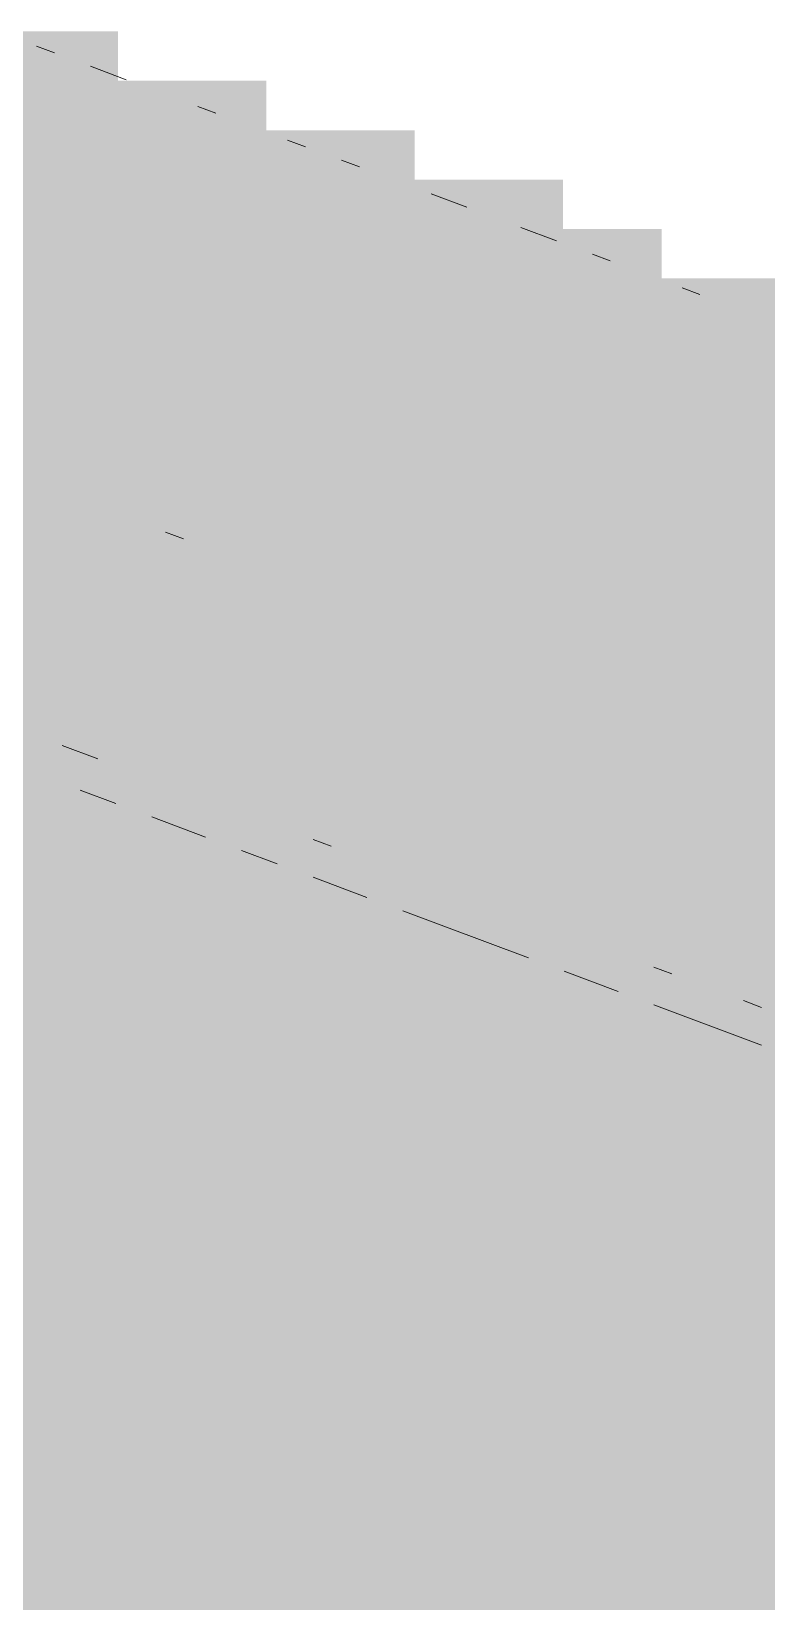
# Paper-space layout '03 3D Building and Roof' of a CAD drawing. Header units: millimetres. Extents: x 5 to 415, y 5 to 292.
# Drawn here: x 156.89 to 159.43, y 119.58 to 125.03 of the extents above; entities that cross this region are included whole.
import ezdxf

# ---------------------------------------------------------------- set-up
doc = ezdxf.new("R2010")
doc.units = ezdxf.units.MM
doc.layers.add('EXISTING', color=7, linetype='Continuous')
doc.layers.add('IMAGES', color=7, linetype='Continuous')

# ---------------------------------------------------------------- blocks, each defined once
blk = doc.blocks.new('SHEET_03')
at = {"layer": 'EXISTING', "color": 250, "lineweight": 9}
for p, q in [((156.9034, 124.9774), (156.9656, 124.9541)), ((157.0899, 124.9075), (157.2142, 124.8609)), ((157.4629, 124.7678), (157.525, 124.7445)), ((157.7737, 124.6514), (157.8359, 124.6281)), ((157.9602, 124.5815), (158.0224, 124.5582)), ((158.271, 124.4651), (158.3953, 124.4185)), ((158.5818, 124.3486), (158.7062, 124.3021)), ((158.8305, 124.2555), (158.8926, 124.2322)), ((159.1413, 124.139), (159.2035, 124.1158)), ((157.4122, 123.2677), (157.35, 123.291)), ((156.9918, 122.5512), (157.1162, 122.5046)), ((157.1783, 122.3502), (157.054, 122.3968)), ((157.4892, 122.2338), (157.3027, 122.3036)), ((157.7379, 122.1406), (157.6136, 122.1872)), ((157.8623, 122.2251), (157.9245, 122.2018)), ((158.0488, 122.0241), (157.8623, 122.094)), ((158.6084, 121.8145), (158.1732, 121.9775)), ((158.9193, 121.698), (158.7328, 121.7679)), ((159.0437, 121.7826), (159.1058, 121.7593)), ((159.4167, 121.5117), (159.0437, 121.6515)), ((159.3546, 121.6661), (159.4167, 121.6428))]:
    blk.add_line(p, q, dxfattribs=at)
at = {"layer": 'IMAGES', "color": 7}
for points in [[(156.8431, 124.8571), (157.0144, 124.8571), (156.8431, 125.0286), (157.0144, 125.0286)], [(157.0144, 124.8571), (157.1858, 124.8571), (157.0144, 125.0286), (157.1858, 125.0286)], [(156.6717, 124.6857), (157.1858, 124.6857), (156.6717, 124.8571), (157.1858, 124.8571)], [(157.1858, 124.6857), (157.3572, 124.6857), (157.1858, 124.8571), (157.3572, 124.8571)], [(157.3572, 124.6857), (157.5285, 124.6857), (157.3572, 124.8571), (157.5285, 124.8571)], [(157.5285, 124.6857), (157.6999, 124.6857), (157.5285, 124.8571), (157.6999, 124.8571)], [(154.7867, 124.5143), (157.1858, 124.5143), (154.7867, 124.6857), (157.1858, 124.6857)], [(157.1858, 124.5143), (157.5285, 124.5143), (157.1858, 124.6857), (157.5285, 124.6857)], [(157.5285, 124.5143), (157.8713, 124.5143), (157.5285, 124.6857), (157.8713, 124.6857)], [(157.8713, 124.5143), (158.0426, 124.5143), (157.8713, 124.6857), (158.0426, 124.6857)], [(158.0426, 124.5143), (158.214, 124.5143), (158.0426, 124.6857), (158.214, 124.6857)], [(155.1294, 124.3429), (157.5285, 124.3429), (155.1294, 124.5143), (157.5285, 124.5143)], [(157.5285, 124.3429), (157.6999, 124.3429), (157.5285, 124.5143), (157.6999, 124.5143)], [(157.6999, 124.3429), (157.8713, 124.3429), (157.6999, 124.5143), (157.8713, 124.5143)], [(157.8713, 124.3429), (158.0426, 124.3429), (157.8713, 124.5143), (158.0426, 124.5143)], [(158.0426, 124.3429), (158.214, 124.3429), (158.0426, 124.5143), (158.214, 124.5143)], [(158.214, 124.3429), (158.3853, 124.3429), (158.214, 124.5143), (158.3853, 124.5143)], [(158.3853, 124.3429), (158.5567, 124.3429), (158.3853, 124.5143), (158.5567, 124.5143)], [(158.5567, 124.3429), (158.7281, 124.3429), (158.5567, 124.5143), (158.7281, 124.5143)], [(155.4722, 124.1714), (158.0426, 124.1714), (155.4722, 124.3429), (158.0426, 124.3429)], [(158.0426, 124.1714), (158.5567, 124.1714), (158.0426, 124.3429), (158.5567, 124.3429)], [(158.5567, 124.1714), (158.7281, 124.1714), (158.5567, 124.3429), (158.7281, 124.3429)], [(158.7281, 124.1714), (158.8994, 124.1714), (158.7281, 124.3429), (158.8994, 124.3429)], [(158.8994, 124.1714), (159.0708, 124.1714), (158.8994, 124.3429), (159.0708, 124.3429)], [(156.1576, 124), (158.7281, 124), (156.1576, 124.1714), (158.7281, 124.1714)], [(158.7281, 124), (158.8994, 124), (158.7281, 124.1714), (158.8994, 124.1714)], [(158.8994, 124), (159.0708, 124), (158.8994, 124.1714), (159.0708, 124.1714)], [(159.0708, 124), (159.2422, 124), (159.0708, 124.1714), (159.2422, 124.1714)], [(159.2422, 124), (159.4135, 124), (159.2422, 124.1714), (159.4135, 124.1714)], [(159.4135, 124), (159.5849, 124), (159.4135, 124.1714), (159.5849, 124.1714)], [(156.5003, 123.8286), (158.8994, 123.8286), (156.5003, 124), (158.8994, 124)], [(158.8994, 123.8286), (159.4135, 123.8286), (158.8994, 124), (159.4135, 124)], [(159.4135, 123.8286), (159.5849, 123.8286), (159.4135, 124), (159.5849, 124)], [(156.8431, 123.6571), (157.0144, 123.6571), (156.8431, 123.8286), (157.0144, 123.8286)], [(157.0144, 123.6571), (159.4135, 123.6571), (157.0144, 123.8286), (159.4135, 123.8286)], [(159.4135, 123.6571), (159.9276, 123.6571), (159.4135, 123.8286), (159.9276, 123.8286)], [(156.8431, 123.4857), (157.0144, 123.4857), (156.8431, 123.6571), (157.0144, 123.6571)], [(157.0144, 123.4857), (157.3572, 123.4857), (157.0144, 123.6571), (157.3572, 123.6571)], [(157.3572, 123.4857), (159.9276, 123.4857), (157.3572, 123.6571), (159.9276, 123.6571)], [(156.8431, 123.3143), (157.0144, 123.3143), (156.8431, 123.4857), (157.0144, 123.4857)], [(157.0144, 123.3143), (157.1858, 123.3143), (157.0144, 123.4857), (157.1858, 123.4857)], [(157.1858, 123.3143), (157.3572, 123.3143), (157.1858, 123.4857), (157.3572, 123.4857)], [(157.3572, 123.3143), (157.6999, 123.3143), (157.3572, 123.4857), (157.6999, 123.4857)], [(157.6999, 123.3143), (157.8713, 123.3143), (157.6999, 123.4857), (157.8713, 123.4857)], [(157.8713, 123.3143), (160.4417, 123.3143), (157.8713, 123.4857), (160.4417, 123.4857)], [(156.8431, 123.1429), (157.1858, 123.1429), (156.8431, 123.3143), (157.1858, 123.3143)], [(157.1858, 123.1429), (157.3572, 123.1429), (157.1858, 123.3143), (157.3572, 123.3143)], [(157.3572, 123.1429), (157.5285, 123.1429), (157.3572, 123.3143), (157.5285, 123.3143)], [(157.5285, 123.1429), (157.6999, 123.1429), (157.5285, 123.3143), (157.6999, 123.3143)], [(157.6999, 123.1429), (157.8713, 123.1429), (157.6999, 123.3143), (157.8713, 123.3143)], [(157.8713, 123.1429), (158.214, 123.1429), (157.8713, 123.3143), (158.214, 123.3143)], [(158.214, 123.1429), (158.3853, 123.1429), (158.214, 123.3143), (158.3853, 123.3143)], [(158.3853, 123.1429), (160.6131, 123.1429), (158.3853, 123.3143), (160.6131, 123.3143)], [(155.9863, 122.9714), (157.3572, 122.9714), (155.9863, 123.1429), (157.3572, 123.1429)], [(157.3572, 122.9714), (157.6999, 122.9714), (157.3572, 123.1429), (157.6999, 123.1429)], [(157.6999, 122.9714), (157.8713, 122.9714), (157.6999, 123.1429), (157.8713, 123.1429)], [(157.8713, 122.9714), (158.0426, 122.9714), (157.8713, 123.1429), (158.0426, 123.1429)], [(158.0426, 122.9714), (158.214, 122.9714), (158.0426, 123.1429), (158.214, 123.1429)], [(158.214, 122.9714), (158.3853, 122.9714), (158.214, 123.1429), (158.3853, 123.1429)], [(158.3853, 122.9714), (158.5567, 122.9714), (158.3853, 123.1429), (158.5567, 123.1429)], [(158.5567, 122.9714), (158.7281, 122.9714), (158.5567, 123.1429), (158.7281, 123.1429)], [(158.7281, 122.9714), (161.2985, 122.9714), (158.7281, 123.1429), (161.2985, 123.1429)], [(156.8431, 122.8), (157.6999, 122.8), (156.8431, 122.9714), (157.6999, 122.9714)], [(157.6999, 122.8), (158.214, 122.8), (157.6999, 122.9714), (158.214, 122.9714)], [(158.214, 122.8), (158.5567, 122.8), (158.214, 122.9714), (158.5567, 122.9714)], [(158.5567, 122.8), (158.7281, 122.8), (158.5567, 122.9714), (158.7281, 122.9714)], [(158.7281, 122.8), (158.8994, 122.8), (158.7281, 122.9714), (158.8994, 122.9714)], [(158.8994, 122.8), (159.0708, 122.8), (158.8994, 122.9714), (159.0708, 122.9714)], [(159.0708, 122.8), (159.2422, 122.8), (159.0708, 122.9714), (159.2422, 122.9714)], [(159.2422, 122.8), (161.8126, 122.8), (159.2422, 122.9714), (161.8126, 122.9714)], [(156.8431, 122.6286), (157.0144, 122.6286), (156.8431, 122.8), (157.0144, 122.8)], [(157.0144, 122.6286), (157.1858, 122.6286), (157.0144, 122.8), (157.1858, 122.8)], [(157.1858, 122.6286), (158.214, 122.6286), (157.1858, 122.8), (158.214, 122.8)], [(158.214, 122.6286), (158.3853, 122.6286), (158.214, 122.8), (158.3853, 122.8)], [(158.3853, 122.6286), (158.5567, 122.6286), (158.3853, 122.8), (158.5567, 122.8)], [(158.5567, 122.6286), (158.7281, 122.6286), (158.5567, 122.8), (158.7281, 122.8)], [(158.7281, 122.6286), (158.8994, 122.6286), (158.7281, 122.8), (158.8994, 122.8)], [(158.8994, 122.6286), (159.0708, 122.6286), (158.8994, 122.8), (159.0708, 122.8)], [(159.0708, 122.6286), (159.2422, 122.6286), (159.0708, 122.8), (159.2422, 122.8)], [(159.2422, 122.6286), (159.7562, 122.6286), (159.2422, 122.8), (159.7562, 122.8)], [(156.8431, 122.4571), (157.1858, 122.4571), (156.8431, 122.6286), (157.1858, 122.6286)], [(157.1858, 122.4571), (157.3572, 122.4571), (157.1858, 122.6286), (157.3572, 122.6286)], [(157.3572, 122.4571), (157.6999, 122.4571), (157.3572, 122.6286), (157.6999, 122.6286)], [(157.6999, 122.4571), (158.5567, 122.4571), (157.6999, 122.6286), (158.5567, 122.6286)], [(158.5567, 122.4571), (158.8994, 122.4571), (158.5567, 122.6286), (158.8994, 122.6286)], [(158.8994, 122.4571), (159.0708, 122.4571), (158.8994, 122.6286), (159.0708, 122.6286)], [(159.0708, 122.4571), (159.2422, 122.4571), (159.0708, 122.6286), (159.2422, 122.6286)], [(159.2422, 122.4571), (159.4135, 122.4571), (159.2422, 122.6286), (159.4135, 122.6286)], [(159.4135, 122.4571), (159.5849, 122.4571), (159.4135, 122.6286), (159.5849, 122.6286)], [(156.8431, 122.2857), (157.0144, 122.2857), (156.8431, 122.4571), (157.0144, 122.4571)], [(157.0144, 122.2857), (157.1858, 122.2857), (157.0144, 122.4571), (157.1858, 122.4571)], [(157.1858, 122.1143), (157.3572, 122.1143), (157.1858, 122.4571), (157.3572, 122.4571)], [(157.3572, 122.2857), (157.6999, 122.2857), (157.3572, 122.4571), (157.6999, 122.4571)], [(157.6999, 122.2857), (157.8713, 122.2857), (157.6999, 122.4571), (157.8713, 122.4571)], [(157.8713, 122.2857), (158.214, 122.2857), (157.8713, 122.4571), (158.214, 122.4571)], [(158.214, 122.2857), (159.0708, 122.2857), (158.214, 122.4571), (159.0708, 122.4571)], [(159.0708, 122.2857), (159.4135, 122.2857), (159.0708, 122.4571), (159.4135, 122.4571)], [(159.4135, 122.2857), (159.5849, 122.2857), (159.4135, 122.4571), (159.5849, 122.4571)], [(156.6717, 122.1143), (157.0144, 122.1143), (156.6717, 122.2857), (157.0144, 122.2857)], [(157.0144, 122.1143), (157.1858, 122.1143), (157.0144, 122.2857), (157.1858, 122.2857)], [(157.3572, 122.1143), (157.5285, 122.1143), (157.3572, 122.2857), (157.5285, 122.2857)], [(157.5285, 122.1143), (157.6999, 122.1143), (157.5285, 122.2857), (157.6999, 122.2857)], [(157.6999, 122.1143), (157.8713, 122.1143), (157.6999, 122.2857), (157.8713, 122.2857)], [(157.8713, 122.1143), (158.0426, 122.1143), (157.8713, 122.2857), (158.0426, 122.2857)], [(158.0426, 122.1143), (158.214, 122.1143), (158.0426, 122.2857), (158.214, 122.2857)], [(158.214, 122.1143), (158.3853, 122.1143), (158.214, 122.2857), (158.3853, 122.2857)], [(158.3853, 122.1143), (158.5567, 122.1143), (158.3853, 122.2857), (158.5567, 122.2857)], [(158.5567, 122.1143), (159.5849, 122.1143), (158.5567, 122.2857), (159.5849, 122.2857)], [(152.7304, 121.9429), (157.0144, 121.9429), (152.7304, 122.1143), (157.0144, 122.1143)], [(157.0144, 121.9429), (157.3572, 121.9429), (157.0144, 122.1143), (157.3572, 122.1143)], [(157.3572, 121.9429), (157.5285, 121.9429), (157.3572, 122.1143), (157.5285, 122.1143)], [(157.5285, 121.9429), (157.6999, 121.9429), (157.5285, 122.1143), (157.6999, 122.1143)], [(157.6999, 121.9429), (157.8713, 121.9429), (157.6999, 122.1143), (157.8713, 122.1143)], [(157.8713, 121.9429), (158.214, 121.9429), (157.8713, 122.1143), (158.214, 122.1143)], [(158.214, 121.9429), (158.3853, 121.9429), (158.214, 122.1143), (158.3853, 122.1143)], [(158.3853, 121.9429), (158.5567, 121.9429), (158.3853, 122.1143), (158.5567, 122.1143)], [(158.5567, 121.9429), (158.7281, 121.9429), (158.5567, 122.1143), (158.7281, 122.1143)], [(158.7281, 121.9429), (158.8994, 121.9429), (158.7281, 122.1143), (158.8994, 122.1143)], [(158.8994, 121.9429), (159.2422, 121.9429), (158.8994, 122.1143), (159.2422, 122.1143)], [(159.2422, 121.9429), (159.9276, 121.9429), (159.2422, 122.1143), (159.9276, 122.1143)], [(152.7304, 121.7714), (157.5285, 121.7714), (152.7304, 121.9429), (157.5285, 121.9429)], [(157.5285, 121.7714), (157.6999, 121.7714), (157.5285, 121.9429), (157.6999, 121.9429)], [(157.6999, 121.7714), (157.8713, 121.7714), (157.6999, 121.9429), (157.8713, 121.9429)], [(157.8713, 121.7714), (158.0426, 121.7714), (157.8713, 121.9429), (158.0426, 121.9429)], [(158.0426, 121.7714), (158.214, 121.7714), (158.0426, 121.9429), (158.214, 121.9429)], [(158.214, 121.7714), (158.7281, 121.7714), (158.214, 121.9429), (158.7281, 121.9429)], [(158.7281, 121.7714), (158.8994, 121.7714), (158.7281, 121.9429), (158.8994, 121.9429)], [(158.8994, 121.7714), (159.0708, 121.7714), (158.8994, 121.9429), (159.0708, 121.9429)], [(159.0708, 121.7714), (159.2422, 121.7714), (159.0708, 121.9429), (159.2422, 121.9429)], [(159.2422, 121.7714), (159.4135, 121.7714), (159.2422, 121.9429), (159.4135, 121.9429)], [(159.4135, 121.7714), (159.7562, 121.7714), (159.4135, 121.9429), (159.7562, 121.9429)], [(152.7304, 121.6), (157.6999, 121.6), (152.7304, 121.7714), (157.6999, 121.7714)], [(157.6999, 121.6), (157.8713, 121.6), (157.6999, 121.7714), (157.8713, 121.7714)], [(157.8713, 121.6), (158.214, 121.6), (157.8713, 121.7714), (158.214, 121.7714)], [(158.214, 121.6), (158.3853, 121.6), (158.214, 121.7714), (158.3853, 121.7714)], [(158.3853, 121.6), (158.5567, 121.6), (158.3853, 121.7714), (158.5567, 121.7714)], [(158.5567, 121.6), (158.7281, 121.6), (158.5567, 121.7714), (158.7281, 121.7714)], [(158.7281, 121.6), (158.8994, 121.6), (158.7281, 121.7714), (158.8994, 121.7714)], [(158.8994, 121.6), (159.0708, 121.6), (158.8994, 121.7714), (159.0708, 121.7714)], [(159.0708, 121.6), (159.2422, 121.6), (159.0708, 121.7714), (159.2422, 121.7714)], [(159.2422, 121.6), (159.4135, 121.6), (159.2422, 121.7714), (159.4135, 121.7714)], [(159.4135, 121.6), (159.5849, 121.6), (159.4135, 121.7714), (159.5849, 121.7714)], [(152.9017, 121.4286), (158.3853, 121.4286), (152.9017, 121.6), (158.3853, 121.6)], [(158.3853, 121.4286), (158.7281, 121.4286), (158.3853, 121.6), (158.7281, 121.6)], [(158.7281, 121.4286), (158.8994, 121.4286), (158.7281, 121.6), (158.8994, 121.6)], [(158.8994, 121.4286), (159.0708, 121.4286), (158.8994, 121.6), (159.0708, 121.6)], [(159.0708, 121.4286), (159.2422, 121.4286), (159.0708, 121.6), (159.2422, 121.6)], [(159.2422, 121.4286), (159.5849, 121.4286), (159.2422, 121.6), (159.5849, 121.6)], [(153.7585, 121.2571), (159.0708, 121.2571), (153.7585, 121.4286), (159.0708, 121.4286)], [(159.0708, 121.2571), (159.2422, 121.2571), (159.0708, 121.4286), (159.2422, 121.4286)], [(159.2422, 121.2571), (159.4135, 121.2571), (159.2422, 121.4286), (159.4135, 121.4286)], [(159.4135, 121.2571), (159.5849, 121.2571), (159.4135, 121.4286), (159.5849, 121.4286)], [(153.9299, 121.0857), (159.2422, 121.0857), (153.9299, 121.2571), (159.2422, 121.2571)], [(159.2422, 121.0857), (159.5849, 121.0857), (159.2422, 121.2571), (159.5849, 121.2571)], [(154.6154, 120.9143), (159.7562, 120.9143), (154.6154, 121.0857), (159.7562, 121.0857)], [(154.9581, 120.7429), (160.099, 120.7429), (154.9581, 120.9143), (160.099, 120.9143)], [(155.4722, 120.5714), (160.6131, 120.5714), (155.4722, 120.7429), (160.6131, 120.7429)], [(155.9863, 120.4), (161.2985, 120.4), (155.9863, 120.5714), (161.2985, 120.5714)], [(156.329, 120.2286), (161.6412, 120.2286), (156.329, 120.4), (161.6412, 120.4)], [(156.8431, 120.0571), (162.1553, 120.0571), (156.8431, 120.2286), (162.1553, 120.2286)], [(156.8431, 119.8857), (157.0144, 119.8857), (156.8431, 120.0571), (157.0144, 120.0571)], [(157.0144, 119.8857), (157.1858, 119.8857), (157.0144, 120.0571), (157.1858, 120.0571)], [(157.1858, 119.8857), (162.6694, 119.8857), (157.1858, 120.0571), (162.6694, 120.0571)], [(156.6717, 119.7143), (157.1858, 119.7143), (156.6717, 119.8857), (157.1858, 119.8857)], [(157.1858, 119.7143), (157.3572, 119.7143), (157.1858, 119.8857), (157.3572, 119.8857)], [(157.3572, 119.7143), (157.5285, 119.7143), (157.3572, 119.8857), (157.5285, 119.8857)], [(157.5285, 119.7143), (157.6999, 119.7143), (157.5285, 119.8857), (157.6999, 119.8857)], [(157.6999, 119.7143), (162.8408, 119.7143), (157.6999, 119.8857), (162.8408, 119.8857)], [(156.8431, 119.5429), (157.1858, 119.5429), (156.8431, 119.7143), (157.1858, 119.7143)], [(157.1858, 119.5429), (157.3572, 119.5429), (157.1858, 119.7143), (157.3572, 119.7143)], [(157.3572, 119.5429), (157.5285, 119.5429), (157.3572, 119.7143), (157.5285, 119.7143)], [(157.5285, 119.5429), (157.6999, 119.5429), (157.5285, 119.7143), (157.6999, 119.7143)], [(157.6999, 119.5429), (158.0426, 119.5429), (157.6999, 119.7143), (158.0426, 119.7143)], [(158.0426, 119.5429), (163.5262, 119.5429), (158.0426, 119.7143), (163.5262, 119.7143)]]:
    blk.add_solid(points, dxfattribs=at)

psp = doc.layouts.new('03 3D Building and Roof')

# ---------------------------------------------------------------- block references
psp.add_blockref('SHEET_03', (0, 0))

doc.saveas('drawing.dxf')
